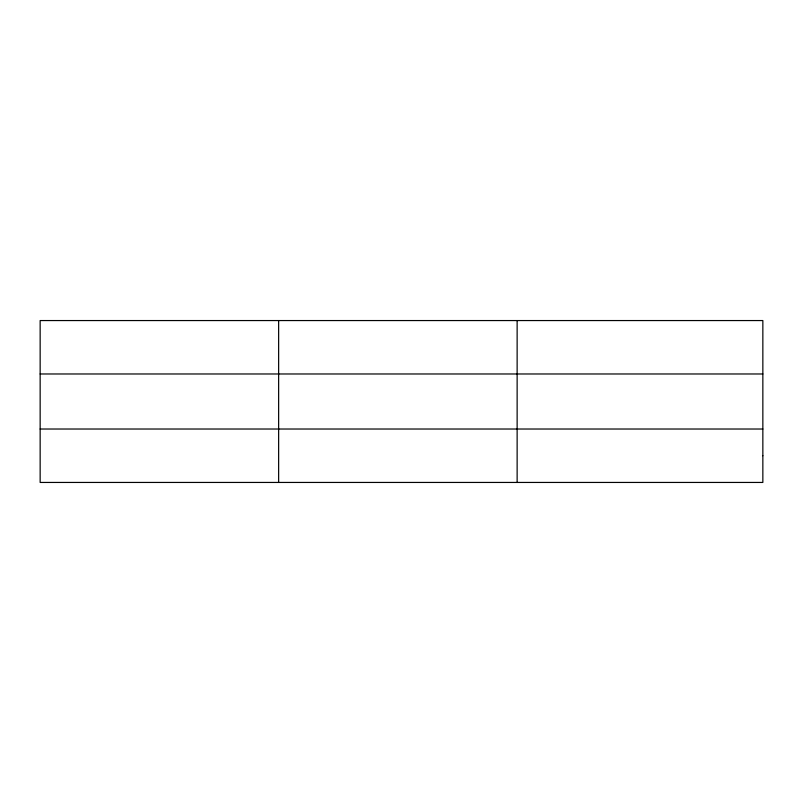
<?xml version="1.0" encoding="UTF-8"?>
<svg xmlns="http://www.w3.org/2000/svg" width="803" height="803" viewBox="0 0 803 803"><rect width="100%" height="100%" fill="white"/><g stroke="black" fill="none" stroke-linecap="round" stroke-linejoin="round"><path stroke-width="1.2" d="M278.641 482.442L278.641 320.558M517.132 482.442L517.132 320.558M40.15 373.977L762.85 373.977M40.15 429.023L762.85 429.023M762.85 455.733L762.85 482.442L40.15 482.442L40.15 320.558L762.85 320.558L762.85 455.733"/></g></svg>
